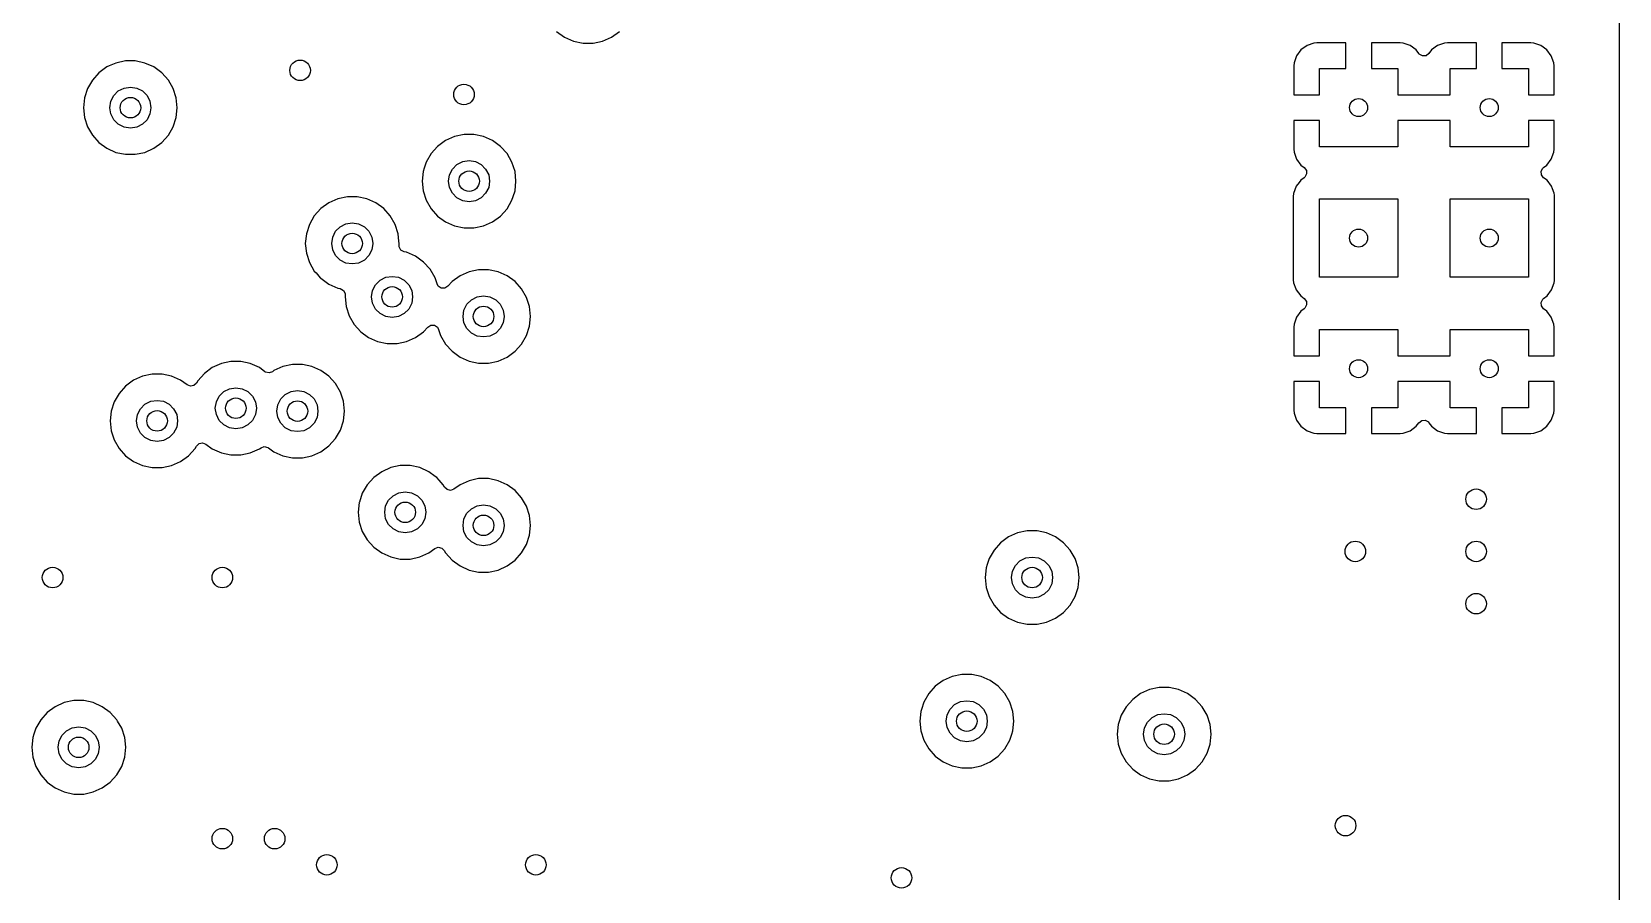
# Model space of a CAD drawing. Extents: x -2.18 to 1.8, y 0.44 to 2.81.
# Drawn here: x 0.584 to 1.8, y 1.125 to 1.783 of the extents above; entities that cross this region are included whole.
import ezdxf

# ---------------------------------------------------------------- set-up
doc = ezdxf.new("R2010")
doc.units = 0
doc.header["$MEASUREMENT"] = 0
doc.layers.add('BLACK', color=7, linetype='CONTINUOUS')

msp = doc.modelspace()

# ---------------------------------------------------------------- linework, layer by layer
at = {"layer": 'BLACK', "linetype": 'CONTINUOUS'}
for p, q in [((1.7996, 2.8097), (1.7996, 0.4403)), ((0.9859, 1.7833), (0.992, 1.7789)), ((0.992, 1.7789), (0.9989, 1.7758)), ((0.9989, 1.7758), (1.0062, 1.7742)), ((1.0138, 1.7742), (1.0211, 1.7758)), ((1.0211, 1.7758), (1.028, 1.7789)), ((1.028, 1.7789), (1.0341, 1.7833)), ((1.0062, 1.7742), (1.0138, 1.7742)), ((1.5525, 1.7645), (1.5506, 1.7592)), ((1.5559, 1.7691), (1.5525, 1.7645)), ((1.5525, 1.7645), (1.5525, 1.7645)), ((1.5605, 1.7725), (1.5559, 1.7691)), ((1.5559, 1.7691), (1.5559, 1.7691)), ((1.5658, 1.7744), (1.5605, 1.7725)), ((1.5605, 1.7725), (1.5605, 1.7725)), ((1.5681, 1.7747), (1.5658, 1.7744)), ((1.5658, 1.7744), (1.5658, 1.7744)), ((1.5902, 1.7747), (1.5681, 1.7747)), ((1.5902, 1.755), (1.5902, 1.7747)), ((1.6319, 1.7747), (1.6098, 1.7747)), ((1.6098, 1.7747), (1.6098, 1.755)), ((1.6342, 1.7744), (1.6319, 1.7747)), ((1.6395, 1.7725), (1.6342, 1.7744)), ((1.6342, 1.7744), (1.6342, 1.7744)), ((1.6441, 1.7691), (1.6395, 1.7725)), ((1.6395, 1.7725), (1.6395, 1.7725)), ((1.6461, 1.7664), (1.6441, 1.7691)), ((1.6465, 1.7658), (1.6461, 1.7664)), ((1.649, 1.7645), (1.6465, 1.7658)), ((1.6517, 1.7647), (1.649, 1.7645)), ((1.6539, 1.7664), (1.6517, 1.7647)), ((1.6559, 1.7691), (1.6539, 1.7664)), ((1.6605, 1.7725), (1.6559, 1.7691)), ((1.6658, 1.7744), (1.6605, 1.7725)), ((1.6605, 1.7725), (1.6605, 1.7725)), ((1.6681, 1.7747), (1.6658, 1.7744)), ((1.6658, 1.7744), (1.6658, 1.7744)), ((1.6902, 1.7747), (1.6681, 1.7747)), ((1.6902, 1.755), (1.6902, 1.7747)), ((1.7319, 1.7747), (1.7098, 1.7747)), ((1.7098, 1.7747), (1.7098, 1.755)), ((1.7342, 1.7744), (1.7319, 1.7747)), ((1.7395, 1.7725), (1.7342, 1.7744)), ((1.7342, 1.7744), (1.7342, 1.7744)), ((1.7441, 1.7691), (1.7395, 1.7725)), ((1.7395, 1.7725), (1.7395, 1.7725)), ((1.7475, 1.7645), (1.7441, 1.7691)), ((1.7441, 1.7691), (1.7441, 1.7691)), ((1.7494, 1.7592), (1.7475, 1.7645)), ((1.7475, 1.7645), (1.7475, 1.7645)), ((0.6355, 1.7516), (0.6305, 1.7461)), ((0.6416, 1.7561), (0.6355, 1.7516)), ((0.6434, 1.7569), (0.6416, 1.7561)), ((0.6484, 1.7591), (0.6434, 1.7569)), ((0.6558, 1.7607), (0.6484, 1.7591)), ((0.6484, 1.7591), (0.6484, 1.7591)), ((0.6633, 1.7607), (0.6558, 1.7607)), ((0.6707, 1.7591), (0.6633, 1.7607)), ((0.6775, 1.7561), (0.6707, 1.7591)), ((0.6707, 1.7591), (0.6707, 1.7591)), ((0.6836, 1.7516), (0.6775, 1.7561)), ((0.6887, 1.7461), (0.6836, 1.7516)), ((1.5506, 1.7592), (1.5503, 1.7569)), ((1.5503, 1.7569), (1.5503, 1.7348)), ((1.5506, 1.7592), (1.5506, 1.7592)), ((1.57, 1.7348), (1.57, 1.755)), ((1.57, 1.755), (1.5902, 1.755)), ((1.6098, 1.755), (1.63, 1.755)), ((1.63, 1.755), (1.63, 1.7348)), ((1.67, 1.7348), (1.67, 1.755)), ((1.67, 1.755), (1.6902, 1.755)), ((1.7098, 1.755), (1.73, 1.755)), ((1.73, 1.755), (1.73, 1.7348)), ((1.7497, 1.7569), (1.7494, 1.7592)), ((1.7494, 1.7592), (1.7494, 1.7592)), ((1.7497, 1.7348), (1.7497, 1.7569)), ((1.7497, 1.7569), (1.7497, 1.7569)), ((0.6267, 1.7395), (0.6244, 1.7324)), ((0.6305, 1.7461), (0.6267, 1.7395)), ((0.6267, 1.7395), (0.6267, 1.7395)), ((0.6503, 1.7377), (0.6547, 1.7399)), ((0.6547, 1.7399), (0.6596, 1.7407)), ((0.6596, 1.7407), (0.6644, 1.7399)), ((0.6644, 1.7399), (0.6688, 1.7377)), ((0.6924, 1.7395), (0.6887, 1.7461)), ((0.6947, 1.7324), (0.6924, 1.7395)), ((0.6244, 1.7324), (0.6236, 1.7249)), ((0.6244, 1.7324), (0.6244, 1.7324)), ((0.6438, 1.7249), (0.6446, 1.7298)), ((0.6446, 1.7298), (0.6468, 1.7342)), ((0.6468, 1.7342), (0.6503, 1.7377)), ((0.6688, 1.7377), (0.6723, 1.7342)), ((0.6723, 1.7342), (0.6745, 1.7298)), ((0.6745, 1.7298), (0.6753, 1.7249)), ((0.6955, 1.7249), (0.6947, 1.7324)), ((1.5503, 1.7348), (1.57, 1.7348)), ((1.63, 1.7348), (1.67, 1.7348)), ((1.73, 1.7348), (1.7497, 1.7348)), ((0.6236, 1.7249), (0.6244, 1.7174)), ((0.6244, 1.7174), (0.6244, 1.7174)), ((0.6244, 1.7174), (0.6267, 1.7103)), ((0.6446, 1.7201), (0.6438, 1.7249)), ((0.6468, 1.7157), (0.6446, 1.7201)), ((0.6503, 1.7122), (0.6468, 1.7157)), ((0.6723, 1.7157), (0.6688, 1.7122)), ((0.6745, 1.7201), (0.6723, 1.7157)), ((0.6753, 1.7249), (0.6745, 1.7201)), ((0.6924, 1.7103), (0.6947, 1.7174)), ((0.6947, 1.7174), (0.6955, 1.7249)), ((1.57, 1.7152), (1.5503, 1.7152)), ((1.5503, 1.7152), (1.5503, 1.6931)), ((1.57, 1.695), (1.57, 1.7152)), ((1.67, 1.7152), (1.63, 1.7152)), ((1.63, 1.7152), (1.63, 1.695)), ((1.67, 1.695), (1.67, 1.7152)), ((1.7497, 1.7152), (1.73, 1.7152)), ((1.73, 1.7152), (1.73, 1.695)), ((1.7497, 1.6931), (1.7497, 1.7152)), ((0.6267, 1.7103), (0.6267, 1.7103)), ((0.6267, 1.7103), (0.6305, 1.7038)), ((0.6305, 1.7038), (0.6355, 1.6982)), ((0.6547, 1.7099), (0.6503, 1.7122)), ((0.6596, 1.7092), (0.6547, 1.7099)), ((0.6644, 1.7099), (0.6596, 1.7092)), ((0.6688, 1.7122), (0.6644, 1.7099)), ((0.6836, 1.6982), (0.6887, 1.7038)), ((0.6887, 1.7038), (0.6924, 1.7103)), ((0.9078, 1.7028), (0.9009, 1.6998)), ((0.9151, 1.7044), (0.9078, 1.7028)), ((0.9226, 1.7044), (0.9151, 1.7044)), ((0.93, 1.7028), (0.9226, 1.7044)), ((0.9369, 1.6998), (0.93, 1.7028)), ((0.93, 1.7028), (0.93, 1.7028)), ((0.6355, 1.6982), (0.6416, 1.6938)), ((0.6416, 1.6938), (0.6484, 1.6907)), ((0.6484, 1.6907), (0.6558, 1.6892)), ((0.6633, 1.6892), (0.6707, 1.6907)), ((0.6707, 1.6907), (0.6775, 1.6938)), ((0.6775, 1.6938), (0.6836, 1.6982)), ((0.8898, 1.6898), (0.886, 1.6832)), ((0.8948, 1.6953), (0.8898, 1.6898)), ((0.9009, 1.6998), (0.8948, 1.6953)), ((0.9429, 1.6953), (0.9369, 1.6998)), ((0.948, 1.6898), (0.9429, 1.6953)), ((0.9517, 1.6832), (0.948, 1.6898)), ((1.5503, 1.6931), (1.5506, 1.6908)), ((1.5506, 1.6908), (1.5506, 1.6908)), ((1.5506, 1.6908), (1.5525, 1.6855)), ((1.63, 1.695), (1.57, 1.695)), ((1.73, 1.695), (1.67, 1.695)), ((1.7475, 1.6855), (1.7494, 1.6908)), ((1.7494, 1.6908), (1.7497, 1.6931)), ((1.7494, 1.6908), (1.7494, 1.6908)), ((1.7497, 1.6931), (1.7497, 1.6931)), ((0.6558, 1.6892), (0.6633, 1.6892)), ((0.8845, 1.6787), (0.8837, 1.6761)), ((0.886, 1.6832), (0.8845, 1.6787)), ((0.886, 1.6832), (0.886, 1.6832)), ((0.9039, 1.6735), (0.9061, 1.6779)), ((0.9061, 1.6779), (0.9096, 1.6814)), ((0.9096, 1.6814), (0.914, 1.6836)), ((0.914, 1.6836), (0.9189, 1.6844)), ((0.9189, 1.6844), (0.9237, 1.6836)), ((0.9237, 1.6836), (0.9281, 1.6814)), ((0.9281, 1.6814), (0.9316, 1.6779)), ((0.9316, 1.6779), (0.9339, 1.6735)), ((0.9541, 1.6761), (0.9517, 1.6832)), ((1.5525, 1.6855), (1.5525, 1.6855)), ((1.5525, 1.6855), (1.5559, 1.6809)), ((1.5559, 1.6809), (1.5584, 1.6791)), ((1.5584, 1.6791), (1.56, 1.6769)), ((1.7398, 1.6762), (1.7411, 1.6787)), ((1.7411, 1.6787), (1.7416, 1.6791)), ((1.7416, 1.6791), (1.7441, 1.6809)), ((1.7441, 1.6809), (1.7475, 1.6855)), ((1.7441, 1.6809), (1.7441, 1.6809)), ((1.7475, 1.6855), (1.7475, 1.6855)), ((0.8837, 1.6761), (0.8829, 1.6686)), ((0.8829, 1.6686), (0.8837, 1.6611)), ((0.9031, 1.6686), (0.9039, 1.6735)), ((0.9039, 1.6638), (0.9031, 1.6686)), ((0.9339, 1.6735), (0.9346, 1.6686)), ((0.9346, 1.6686), (0.9339, 1.6638)), ((0.9548, 1.6686), (0.9541, 1.6761)), ((0.9541, 1.6611), (0.9548, 1.6686)), ((1.5544, 1.6675), (1.5522, 1.6647)), ((1.5557, 1.6693), (1.5544, 1.6675)), ((1.5584, 1.6713), (1.5557, 1.6693)), ((1.5557, 1.6693), (1.5557, 1.6693)), ((1.5557, 1.6693), (1.5557, 1.6693)), ((1.5589, 1.6718), (1.5584, 1.6713)), ((1.5602, 1.6742), (1.5589, 1.6718)), ((1.56, 1.6769), (1.5602, 1.6742)), ((1.74, 1.6735), (1.7398, 1.6762)), ((1.7416, 1.6713), (1.74, 1.6735)), ((1.7443, 1.6693), (1.7416, 1.6713)), ((1.7478, 1.6647), (1.7443, 1.6693)), ((0.8183, 1.6551), (0.8114, 1.6521)), ((0.8257, 1.6567), (0.8183, 1.6551)), ((0.8332, 1.6567), (0.8257, 1.6567)), ((0.8405, 1.6551), (0.8332, 1.6567)), ((0.8474, 1.6521), (0.8405, 1.6551)), ((0.8405, 1.6551), (0.8405, 1.6551)), ((0.8837, 1.6611), (0.8837, 1.6611)), ((0.8837, 1.6611), (0.886, 1.654)), ((0.886, 1.654), (0.886, 1.654)), ((0.886, 1.654), (0.8898, 1.6475)), ((0.9061, 1.6594), (0.9039, 1.6638)), ((0.9096, 1.6559), (0.9061, 1.6594)), ((0.914, 1.6536), (0.9096, 1.6559)), ((0.9189, 1.6529), (0.914, 1.6536)), ((0.9237, 1.6536), (0.9189, 1.6529)), ((0.9281, 1.6559), (0.9237, 1.6536)), ((0.9316, 1.6594), (0.9281, 1.6559)), ((0.9339, 1.6638), (0.9316, 1.6594)), ((0.948, 1.6475), (0.9517, 1.654)), ((0.9517, 1.654), (0.9527, 1.6569)), ((0.9527, 1.6569), (0.9541, 1.6611)), ((1.5502, 1.6593), (1.55, 1.6569)), ((1.55, 1.6569), (1.55, 1.5931)), ((1.5522, 1.6647), (1.5502, 1.6593)), ((1.5502, 1.6593), (1.5502, 1.6593)), ((1.57, 1.595), (1.57, 1.655)), ((1.57, 1.655), (1.63, 1.655)), ((1.63, 1.655), (1.63, 1.595)), ((1.67, 1.595), (1.67, 1.655)), ((1.67, 1.655), (1.73, 1.655)), ((1.73, 1.655), (1.73, 1.595)), ((1.7485, 1.6628), (1.7478, 1.6647)), ((1.7497, 1.6595), (1.7485, 1.6628)), ((1.7498, 1.6593), (1.7497, 1.6595)), ((1.7499, 1.6581), (1.7498, 1.6593)), ((1.75, 1.6569), (1.7499, 1.6581)), ((1.75, 1.5931), (1.75, 1.6569)), ((1.75, 1.6569), (1.75, 1.6569)), ((0.8003, 1.6421), (0.7966, 1.6355)), ((0.8054, 1.6476), (0.8003, 1.6421)), ((0.8114, 1.6521), (0.8054, 1.6476)), ((0.8535, 1.6476), (0.8474, 1.6521)), ((0.8585, 1.6421), (0.8535, 1.6476)), ((0.8623, 1.6355), (0.8585, 1.6421)), ((0.8898, 1.6475), (0.8948, 1.6419)), ((0.8948, 1.6419), (0.9009, 1.6375)), ((0.9369, 1.6375), (0.9429, 1.6419)), ((0.9429, 1.6419), (0.948, 1.6475)), ((0.7966, 1.6355), (0.7943, 1.6284)), ((0.7966, 1.6355), (0.7966, 1.6355)), ((0.8145, 1.6258), (0.8167, 1.6302)), ((0.8167, 1.6302), (0.8202, 1.6337)), ((0.8202, 1.6337), (0.8246, 1.6359)), ((0.8246, 1.6359), (0.8294, 1.6367)), ((0.8294, 1.6367), (0.8343, 1.6359)), ((0.8343, 1.6359), (0.8387, 1.6337)), ((0.8387, 1.6337), (0.8422, 1.6302)), ((0.8422, 1.6302), (0.8444, 1.6258)), ((0.8646, 1.6284), (0.8623, 1.6355)), ((0.9009, 1.6375), (0.9078, 1.6344)), ((0.9078, 1.6344), (0.9151, 1.6329)), ((0.9151, 1.6329), (0.9226, 1.6329)), ((0.9226, 1.6329), (0.93, 1.6344)), ((0.93, 1.6344), (0.9369, 1.6375)), ((0.7943, 1.6284), (0.7935, 1.6209)), ((0.7935, 1.6209), (0.7943, 1.6134)), ((0.7943, 1.6284), (0.7943, 1.6284)), ((0.8137, 1.6209), (0.8145, 1.6258)), ((0.8145, 1.6161), (0.8137, 1.6209)), ((0.8444, 1.6258), (0.8452, 1.6209)), ((0.8452, 1.6209), (0.8444, 1.6161)), ((0.8652, 1.6226), (0.8646, 1.6284)), ((0.8654, 1.6209), (0.8652, 1.6226)), ((0.8653, 1.6199), (0.8654, 1.6209)), ((0.8654, 1.6183), (0.8653, 1.6199)), ((0.8667, 1.6159), (0.8654, 1.6183)), ((0.7943, 1.6134), (0.7943, 1.6134)), ((0.7943, 1.6134), (0.7966, 1.6063)), ((0.7966, 1.6063), (0.7966, 1.6063)), ((0.7966, 1.6063), (0.8003, 1.5998)), ((0.8167, 1.6117), (0.8145, 1.6161)), ((0.8202, 1.6082), (0.8167, 1.6117)), ((0.8246, 1.6059), (0.8202, 1.6082)), ((0.8294, 1.6052), (0.8246, 1.6059)), ((0.8343, 1.6059), (0.8294, 1.6052)), ((0.8387, 1.6082), (0.8343, 1.6059)), ((0.8422, 1.6117), (0.8387, 1.6082)), ((0.8444, 1.6161), (0.8422, 1.6117)), ((0.8691, 1.6146), (0.8667, 1.6159)), ((0.8711, 1.6142), (0.8691, 1.6146)), ((0.878, 1.6111), (0.8711, 1.6142)), ((0.8711, 1.6142), (0.8711, 1.6142)), ((0.8841, 1.6067), (0.878, 1.6111)), ((0.8891, 1.6011), (0.8841, 1.6067)), ((0.8003, 1.5998), (0.8017, 1.5983)), ((0.8017, 1.5983), (0.805, 1.5946)), ((0.805, 1.5946), (0.8054, 1.5942)), ((0.8054, 1.5942), (0.8114, 1.5898)), ((0.8473, 1.5893), (0.8507, 1.5927)), ((0.8507, 1.5927), (0.8551, 1.595)), ((0.8551, 1.595), (0.86, 1.5957)), ((0.86, 1.5957), (0.8649, 1.595)), ((0.8649, 1.595), (0.8693, 1.5927)), ((0.8693, 1.5927), (0.8727, 1.5893)), ((0.8929, 1.5946), (0.8891, 1.6011)), ((0.8941, 1.5907), (0.8929, 1.5946)), ((0.912, 1.5961), (0.9059, 1.5917)), ((0.9189, 1.5992), (0.912, 1.5961)), ((0.9262, 1.6008), (0.9189, 1.5992)), ((0.9338, 1.6008), (0.9262, 1.6008)), ((0.9411, 1.5992), (0.9338, 1.6008)), ((0.948, 1.5961), (0.9411, 1.5992)), ((0.9411, 1.5992), (0.9411, 1.5992)), ((0.9541, 1.5917), (0.948, 1.5961)), ((1.55, 1.5931), (1.5502, 1.5907)), ((1.63, 1.595), (1.57, 1.595)), ((1.73, 1.595), (1.67, 1.595)), ((1.7498, 1.5907), (1.75, 1.5925)), ((1.75, 1.5925), (1.75, 1.5931)), ((1.75, 1.5931), (1.75, 1.5931)), ((0.8114, 1.5898), (0.8183, 1.5867)), ((0.8183, 1.5867), (0.8203, 1.5863)), ((0.8203, 1.5863), (0.8227, 1.585)), ((0.8227, 1.585), (0.8241, 1.5826)), ((0.8241, 1.5807), (0.824, 1.58)), ((0.8241, 1.5826), (0.8241, 1.581)), ((0.8241, 1.581), (0.8241, 1.5807)), ((0.8443, 1.58), (0.845, 1.5849)), ((0.845, 1.5849), (0.8473, 1.5893)), ((0.8727, 1.5893), (0.875, 1.5849)), ((0.875, 1.5849), (0.8757, 1.58)), ((0.8944, 1.5899), (0.8941, 1.5907)), ((0.8953, 1.5882), (0.8944, 1.5899)), ((0.8976, 1.5867), (0.8953, 1.5882)), ((0.9003, 1.5867), (0.8976, 1.5867)), ((0.9027, 1.5881), (0.9003, 1.5867)), ((0.9059, 1.5917), (0.9027, 1.5881)), ((0.9251, 1.58), (0.93, 1.5807)), ((0.93, 1.5807), (0.9349, 1.58)), ((0.9591, 1.5861), (0.9541, 1.5917)), ((0.9629, 1.5796), (0.9591, 1.5861)), ((1.5502, 1.5907), (1.5502, 1.5907)), ((1.5502, 1.5907), (1.5519, 1.5861)), ((1.5519, 1.5861), (1.5522, 1.5853)), ((1.5522, 1.5853), (1.5557, 1.5807)), ((1.5557, 1.5807), (1.5584, 1.5787)), ((1.7416, 1.5787), (1.7443, 1.5807)), ((1.7443, 1.5807), (1.7478, 1.5853)), ((1.7478, 1.5853), (1.7498, 1.5907)), ((0.824, 1.58), (0.8248, 1.5725)), ((0.8248, 1.5725), (0.8248, 1.5725)), ((0.8248, 1.5725), (0.8271, 1.5654)), ((0.845, 1.5751), (0.8443, 1.58)), ((0.8473, 1.5707), (0.845, 1.5751)), ((0.8507, 1.5673), (0.8473, 1.5707)), ((0.8727, 1.5707), (0.8693, 1.5673)), ((0.875, 1.5751), (0.8727, 1.5707)), ((0.8757, 1.58), (0.875, 1.5751)), ((0.9143, 1.565), (0.915, 1.5699)), ((0.915, 1.5699), (0.9173, 1.5743)), ((0.9173, 1.5743), (0.9207, 1.5777)), ((0.9207, 1.5777), (0.9251, 1.58)), ((0.9349, 1.58), (0.9393, 1.5777)), ((0.9393, 1.5777), (0.9427, 1.5743)), ((0.9427, 1.5743), (0.945, 1.5699)), ((0.945, 1.5699), (0.9457, 1.565)), ((0.9652, 1.5725), (0.9629, 1.5796)), ((0.966, 1.565), (0.9652, 1.5725)), ((1.5559, 1.5691), (1.5525, 1.5645)), ((1.5584, 1.5709), (1.5559, 1.5691)), ((1.5584, 1.5787), (1.56, 1.5765)), ((1.5589, 1.5713), (1.5584, 1.5709)), ((1.5602, 1.5738), (1.5589, 1.5713)), ((1.56, 1.5765), (1.5602, 1.5738)), ((1.7398, 1.5758), (1.7411, 1.5782)), ((1.74, 1.5731), (1.7398, 1.5758)), ((1.7416, 1.5709), (1.74, 1.5731)), ((1.7411, 1.5782), (1.7416, 1.5787)), ((1.7441, 1.5691), (1.7416, 1.5709)), ((1.7475, 1.5645), (1.7441, 1.5691)), ((0.8271, 1.5654), (0.8271, 1.5654)), ((0.8271, 1.5654), (0.8309, 1.5589)), ((0.8309, 1.5589), (0.8359, 1.5533)), ((0.8551, 1.565), (0.8507, 1.5673)), ((0.86, 1.5643), (0.8551, 1.565)), ((0.8649, 1.565), (0.86, 1.5643)), ((0.8693, 1.5673), (0.8649, 1.565)), ((0.8841, 1.5533), (0.8873, 1.5569)), ((0.8873, 1.5569), (0.8897, 1.5583)), ((0.8897, 1.5583), (0.8924, 1.5583)), ((0.8924, 1.5583), (0.8947, 1.5568)), ((0.8947, 1.5568), (0.8956, 1.5551)), ((0.915, 1.5601), (0.9143, 1.565)), ((0.9173, 1.5557), (0.915, 1.5601)), ((0.945, 1.5601), (0.9427, 1.5557)), ((0.9457, 1.565), (0.945, 1.5601)), ((0.9629, 1.5504), (0.9652, 1.5575)), ((0.9652, 1.5575), (0.966, 1.565)), ((1.5506, 1.5592), (1.5503, 1.5569)), ((1.5503, 1.5569), (1.5503, 1.5348)), ((1.5525, 1.5645), (1.5506, 1.5592)), ((1.5506, 1.5592), (1.5506, 1.5592)), ((1.5525, 1.5645), (1.5525, 1.5645)), ((1.7494, 1.5592), (1.7475, 1.5645)), ((1.7475, 1.5645), (1.7475, 1.5645)), ((1.7497, 1.5569), (1.7494, 1.5592)), ((1.7494, 1.5592), (1.7494, 1.5592)), ((1.7497, 1.5348), (1.7497, 1.5569)), ((1.7497, 1.5569), (1.7497, 1.5569)), ((0.8359, 1.5533), (0.842, 1.5489)), ((0.842, 1.5489), (0.8489, 1.5458)), ((0.8489, 1.5458), (0.8562, 1.5442)), ((0.8562, 1.5442), (0.8638, 1.5442)), ((0.8638, 1.5442), (0.8711, 1.5458)), ((0.8711, 1.5458), (0.878, 1.5489)), ((0.878, 1.5489), (0.8841, 1.5533)), ((0.8956, 1.5551), (0.8971, 1.5504)), ((0.8971, 1.5504), (0.8971, 1.5504)), ((0.8971, 1.5504), (0.9009, 1.5439)), ((0.9009, 1.5439), (0.9059, 1.5383)), ((0.9207, 1.5523), (0.9173, 1.5557)), ((0.9251, 1.55), (0.9207, 1.5523)), ((0.93, 1.5493), (0.9251, 1.55)), ((0.9349, 1.55), (0.93, 1.5493)), ((0.9393, 1.5523), (0.9349, 1.55)), ((0.9427, 1.5557), (0.9393, 1.5523)), ((0.9541, 1.5383), (0.9591, 1.5439)), ((0.9591, 1.5439), (0.9629, 1.5504)), ((1.57, 1.5348), (1.57, 1.555)), ((1.57, 1.555), (1.63, 1.555)), ((1.63, 1.555), (1.63, 1.5348)), ((1.67, 1.5348), (1.67, 1.555)), ((1.67, 1.555), (1.73, 1.555)), ((1.73, 1.555), (1.73, 1.5348)), ((0.9059, 1.5383), (0.912, 1.5339)), ((0.912, 1.5339), (0.9189, 1.5308)), ((0.9411, 1.5308), (0.948, 1.5339)), ((0.948, 1.5339), (0.9541, 1.5383)), ((1.5503, 1.5348), (1.57, 1.5348)), ((1.63, 1.5348), (1.67, 1.5348)), ((1.73, 1.5348), (1.7497, 1.5348)), ((0.6762, 1.5208), (0.6689, 1.5192)), ((0.6838, 1.5208), (0.6762, 1.5208)), ((0.6911, 1.5192), (0.6838, 1.5208)), ((0.7163, 1.5214), (0.7112, 1.5158)), ((0.7223, 1.5258), (0.7163, 1.5214)), ((0.7292, 1.5289), (0.7223, 1.5258)), ((0.7366, 1.5304), (0.7292, 1.5289)), ((0.7441, 1.5304), (0.7366, 1.5304)), ((0.7514, 1.5289), (0.7441, 1.5304)), ((0.7583, 1.5258), (0.7514, 1.5289)), ((0.7514, 1.5289), (0.7514, 1.5289)), ((0.7625, 1.5227), (0.7583, 1.5258)), ((0.7583, 1.5258), (0.7583, 1.5258)), ((0.763, 1.5224), (0.7625, 1.5227)), ((0.7657, 1.5218), (0.763, 1.5224)), ((0.7683, 1.5227), (0.7657, 1.5218)), ((0.7695, 1.5236), (0.7683, 1.5227)), ((0.7764, 1.5267), (0.7695, 1.5236)), ((0.7837, 1.5283), (0.7764, 1.5267)), ((0.7913, 1.5283), (0.7837, 1.5283)), ((0.7986, 1.5267), (0.7913, 1.5283)), ((0.8055, 1.5236), (0.7986, 1.5267)), ((0.7986, 1.5267), (0.7986, 1.5267)), ((0.8116, 1.5192), (0.8055, 1.5236)), ((0.9189, 1.5308), (0.9262, 1.5292)), ((0.9262, 1.5292), (0.9338, 1.5292)), ((0.9338, 1.5292), (0.9411, 1.5308)), ((0.6559, 1.5117), (0.6509, 1.5061)), ((0.662, 1.5161), (0.6559, 1.5117)), ((0.6689, 1.5192), (0.662, 1.5161)), ((0.698, 1.5161), (0.6911, 1.5192)), ((0.6911, 1.5192), (0.6911, 1.5192)), ((0.703, 1.5125), (0.698, 1.5161)), ((0.7031, 1.5125), (0.703, 1.5125)), ((0.7055, 1.5115), (0.7031, 1.5125)), ((0.7082, 1.5121), (0.7055, 1.5115)), ((0.7102, 1.514), (0.7082, 1.5121)), ((0.7112, 1.5158), (0.7102, 1.514)), ((0.7276, 1.5039), (0.7311, 1.5074)), ((0.7311, 1.5074), (0.7355, 1.5096)), ((0.7355, 1.5096), (0.7403, 1.5104)), ((0.7403, 1.5104), (0.7452, 1.5096)), ((0.7452, 1.5096), (0.7496, 1.5074)), ((0.7496, 1.5074), (0.7531, 1.5039)), ((0.7782, 1.5052), (0.7826, 1.5075)), ((0.7826, 1.5075), (0.7875, 1.5082)), ((0.7875, 1.5082), (0.7924, 1.5075)), ((0.7924, 1.5075), (0.7968, 1.5052)), ((0.8166, 1.5136), (0.8116, 1.5192)), ((0.8204, 1.5071), (0.8166, 1.5136)), ((1.5503, 1.5152), (1.5503, 1.4931)), ((1.57, 1.5152), (1.5503, 1.5152)), ((1.57, 1.495), (1.57, 1.5152)), ((1.63, 1.5152), (1.63, 1.495)), ((1.67, 1.5152), (1.63, 1.5152)), ((1.67, 1.495), (1.67, 1.5152)), ((1.7497, 1.5152), (1.73, 1.5152)), ((1.73, 1.5152), (1.73, 1.495)), ((1.7497, 1.4931), (1.7497, 1.5152)), ((0.6471, 1.4996), (0.6448, 1.4925)), ((0.6509, 1.5061), (0.6471, 1.4996)), ((0.6471, 1.4996), (0.6471, 1.4996)), ((0.6673, 1.4943), (0.6707, 1.4977)), ((0.6707, 1.4977), (0.6751, 1.5)), ((0.6751, 1.5), (0.68, 1.5007)), ((0.68, 1.5007), (0.6849, 1.5)), ((0.6849, 1.5), (0.6893, 1.4977)), ((0.6893, 1.4977), (0.6927, 1.4943)), ((0.7246, 1.4947), (0.7254, 1.4995)), ((0.7254, 1.4995), (0.7276, 1.5039)), ((0.7531, 1.5039), (0.7553, 1.4995)), ((0.7553, 1.4995), (0.7561, 1.4947)), ((0.7718, 1.4925), (0.7725, 1.4974)), ((0.7725, 1.4974), (0.7748, 1.5018)), ((0.7748, 1.5018), (0.7782, 1.5052)), ((0.7968, 1.5052), (0.8002, 1.5018)), ((0.8002, 1.5018), (0.8025, 1.4974)), ((0.8025, 1.4974), (0.8032, 1.4925)), ((0.8227, 1.5), (0.8204, 1.5071)), ((0.8235, 1.4925), (0.8227, 1.5)), ((0.6448, 1.4925), (0.644, 1.485)), ((0.644, 1.485), (0.6448, 1.4775)), ((0.6448, 1.4925), (0.6448, 1.4925)), ((0.6643, 1.485), (0.665, 1.4899)), ((0.665, 1.4801), (0.6643, 1.485)), ((0.665, 1.4899), (0.6673, 1.4943)), ((0.6927, 1.4943), (0.695, 1.4899)), ((0.695, 1.4899), (0.6957, 1.485)), ((0.6957, 1.485), (0.695, 1.4801)), ((0.7254, 1.4898), (0.7246, 1.4947)), ((0.7276, 1.4854), (0.7254, 1.4898)), ((0.7311, 1.4819), (0.7276, 1.4854)), ((0.7531, 1.4854), (0.7496, 1.4819)), ((0.7553, 1.4898), (0.7531, 1.4854)), ((0.7561, 1.4947), (0.7553, 1.4898)), ((0.7725, 1.4876), (0.7718, 1.4925)), ((0.7748, 1.4832), (0.7725, 1.4876)), ((0.7782, 1.4798), (0.7748, 1.4832)), ((0.8002, 1.4832), (0.7968, 1.4798)), ((0.8025, 1.4876), (0.8002, 1.4832)), ((0.8032, 1.4925), (0.8025, 1.4876)), ((0.8204, 1.4779), (0.8227, 1.485)), ((0.8227, 1.485), (0.8235, 1.4925)), ((1.5503, 1.4931), (1.5506, 1.4908)), ((1.5506, 1.4908), (1.5506, 1.4908)), ((1.5506, 1.4908), (1.5525, 1.4855)), ((1.5525, 1.4855), (1.5525, 1.4855)), ((1.5525, 1.4855), (1.5559, 1.4809)), ((1.5902, 1.495), (1.57, 1.495)), ((1.5902, 1.4753), (1.5902, 1.495)), ((1.63, 1.495), (1.6098, 1.495)), ((1.6098, 1.495), (1.6098, 1.4753)), ((1.6441, 1.4809), (1.6461, 1.4836)), ((1.6461, 1.4836), (1.6483, 1.4853)), ((1.6483, 1.4853), (1.651, 1.4855)), ((1.651, 1.4855), (1.6535, 1.4842)), ((1.6535, 1.4842), (1.6539, 1.4836)), ((1.6539, 1.4836), (1.6559, 1.4809)), ((1.6902, 1.495), (1.67, 1.495)), ((1.6902, 1.4753), (1.6902, 1.495)), ((1.73, 1.495), (1.7098, 1.495)), ((1.7098, 1.495), (1.7098, 1.4753)), ((1.7441, 1.4809), (1.7475, 1.4855)), ((1.7475, 1.4855), (1.7494, 1.4908)), ((1.7475, 1.4855), (1.7475, 1.4855)), ((1.7494, 1.4908), (1.7497, 1.4931)), ((1.7494, 1.4908), (1.7494, 1.4908)), ((1.7497, 1.4931), (1.7497, 1.4931)), ((0.6448, 1.4775), (0.6448, 1.4775)), ((0.6448, 1.4775), (0.6471, 1.4704)), ((0.6673, 1.4757), (0.665, 1.4801)), ((0.6707, 1.4723), (0.6673, 1.4757)), ((0.6751, 1.47), (0.6707, 1.4723)), ((0.6893, 1.4723), (0.6849, 1.47)), ((0.6927, 1.4757), (0.6893, 1.4723)), ((0.695, 1.4801), (0.6927, 1.4757)), ((0.7355, 1.4797), (0.7311, 1.4819)), ((0.7403, 1.4789), (0.7355, 1.4797)), ((0.7452, 1.4797), (0.7403, 1.4789)), ((0.7496, 1.4819), (0.7452, 1.4797)), ((0.7826, 1.4775), (0.7782, 1.4798)), ((0.7875, 1.4768), (0.7826, 1.4775)), ((0.7924, 1.4775), (0.7875, 1.4768)), ((0.7968, 1.4798), (0.7924, 1.4775)), ((0.8116, 1.4658), (0.8166, 1.4714)), ((0.8166, 1.4714), (0.8204, 1.4779)), ((1.5559, 1.4809), (1.5559, 1.4809)), ((1.5559, 1.4809), (1.5605, 1.4775)), ((1.5605, 1.4775), (1.5605, 1.4775)), ((1.5605, 1.4775), (1.5658, 1.4756)), ((1.5658, 1.4756), (1.5658, 1.4756)), ((1.5658, 1.4756), (1.5681, 1.4753)), ((1.5681, 1.4753), (1.5681, 1.4753)), ((1.5681, 1.4753), (1.5902, 1.4753)), ((1.6098, 1.4753), (1.6319, 1.4753)), ((1.6319, 1.4753), (1.6342, 1.4756)), ((1.6319, 1.4753), (1.6319, 1.4753)), ((1.6342, 1.4756), (1.6395, 1.4775)), ((1.6342, 1.4756), (1.6342, 1.4756)), ((1.6395, 1.4775), (1.6441, 1.4809)), ((1.6395, 1.4775), (1.6395, 1.4775)), ((1.6559, 1.4809), (1.6605, 1.4775)), ((1.6605, 1.4775), (1.6605, 1.4775)), ((1.6605, 1.4775), (1.6658, 1.4756)), ((1.6658, 1.4756), (1.6658, 1.4756)), ((1.6658, 1.4756), (1.6681, 1.4753)), ((1.6681, 1.4753), (1.6681, 1.4753)), ((1.6681, 1.4753), (1.6902, 1.4753)), ((1.7098, 1.4753), (1.7319, 1.4753)), ((1.7319, 1.4753), (1.7342, 1.4756)), ((1.7319, 1.4753), (1.7319, 1.4753)), ((1.7342, 1.4756), (1.7395, 1.4775)), ((1.7342, 1.4756), (1.7342, 1.4756)), ((1.7395, 1.4775), (1.7441, 1.4809)), ((1.7395, 1.4775), (1.7395, 1.4775)), ((1.7441, 1.4809), (1.7441, 1.4809)), ((0.6471, 1.4704), (0.6471, 1.4704)), ((0.6471, 1.4704), (0.6509, 1.4639)), ((0.6509, 1.4639), (0.6559, 1.4583)), ((0.68, 1.4693), (0.6751, 1.47)), ((0.6849, 1.47), (0.68, 1.4693)), ((0.7041, 1.4583), (0.7091, 1.4639)), ((0.7091, 1.4639), (0.7102, 1.4657)), ((0.7102, 1.4657), (0.7122, 1.4676)), ((0.7122, 1.4676), (0.7149, 1.4681)), ((0.7149, 1.4681), (0.7173, 1.4672)), ((0.7173, 1.4672), (0.7223, 1.4635)), ((0.7223, 1.4635), (0.7292, 1.4605)), ((0.7292, 1.4605), (0.7366, 1.4589)), ((0.7366, 1.4589), (0.7441, 1.4589)), ((0.7441, 1.4589), (0.7514, 1.4605)), ((0.7514, 1.4605), (0.7583, 1.4635)), ((0.7583, 1.4635), (0.7596, 1.4644)), ((0.7596, 1.4644), (0.7621, 1.4653)), ((0.7621, 1.4653), (0.7648, 1.4647)), ((0.7648, 1.4647), (0.7653, 1.4644)), ((0.7653, 1.4644), (0.7695, 1.4614)), ((0.7695, 1.4614), (0.7764, 1.4583)), ((0.7986, 1.4583), (0.8055, 1.4614)), ((0.8055, 1.4614), (0.8116, 1.4658)), ((0.6559, 1.4583), (0.662, 1.4539)), ((0.662, 1.4539), (0.6689, 1.4508)), ((0.6689, 1.4508), (0.6762, 1.4492)), ((0.6762, 1.4492), (0.6838, 1.4492)), ((0.6838, 1.4492), (0.6911, 1.4508)), ((0.6911, 1.4508), (0.698, 1.4539)), ((0.698, 1.4539), (0.7041, 1.4583)), ((0.7764, 1.4583), (0.7837, 1.4567)), ((0.7837, 1.4567), (0.7913, 1.4567)), ((0.7913, 1.4567), (0.7986, 1.4583)), ((0.8589, 1.4492), (0.852, 1.4461)), ((0.8662, 1.4508), (0.8589, 1.4492)), ((0.8738, 1.4508), (0.8662, 1.4508)), ((0.8811, 1.4492), (0.8738, 1.4508)), ((0.888, 1.4461), (0.8811, 1.4492)), ((0.8811, 1.4492), (0.8811, 1.4492)), ((0.8409, 1.4361), (0.8371, 1.4296)), ((0.8459, 1.4417), (0.8409, 1.4361)), ((0.852, 1.4461), (0.8459, 1.4417)), ((0.893, 1.4425), (0.888, 1.4461)), ((0.8941, 1.4417), (0.893, 1.4425)), ((0.896, 1.4396), (0.8941, 1.4417)), ((0.8991, 1.4361), (0.896, 1.4396)), ((0.9002, 1.4342), (0.8991, 1.4361)), ((0.912, 1.4361), (0.9073, 1.4327)), ((0.9189, 1.4392), (0.912, 1.4361)), ((0.9262, 1.4408), (0.9189, 1.4392)), ((0.9338, 1.4408), (0.9262, 1.4408)), ((0.9411, 1.4392), (0.9338, 1.4408)), ((0.948, 1.4361), (0.9411, 1.4392)), ((0.9411, 1.4392), (0.9411, 1.4392)), ((0.9541, 1.4317), (0.948, 1.4361)), ((0.8348, 1.4225), (0.834, 1.415)), ((0.8349, 1.4228), (0.8348, 1.4225)), ((0.8371, 1.4296), (0.8349, 1.4228)), ((0.8371, 1.4296), (0.8371, 1.4296)), ((0.855, 1.4199), (0.8573, 1.4243)), ((0.8573, 1.4243), (0.8607, 1.4277)), ((0.8607, 1.4277), (0.8651, 1.43)), ((0.8651, 1.43), (0.87, 1.4307)), ((0.87, 1.4307), (0.8749, 1.43)), ((0.8749, 1.43), (0.8793, 1.4277)), ((0.8793, 1.4277), (0.8827, 1.4243)), ((0.8827, 1.4243), (0.885, 1.4199)), ((0.902, 1.4324), (0.9002, 1.4342)), ((0.9047, 1.4318), (0.902, 1.4324)), ((0.9073, 1.4327), (0.9047, 1.4318)), ((0.9591, 1.4261), (0.9541, 1.4317)), ((0.9629, 1.4196), (0.9591, 1.4261)), ((0.834, 1.415), (0.8348, 1.4075)), ((0.8543, 1.415), (0.855, 1.4199)), ((0.855, 1.4101), (0.8543, 1.415)), ((0.8573, 1.4057), (0.855, 1.4101)), ((0.885, 1.4101), (0.8827, 1.4057)), ((0.885, 1.4199), (0.8857, 1.415)), ((0.8857, 1.415), (0.885, 1.4101)), ((0.915, 1.4099), (0.9173, 1.4143)), ((0.9173, 1.4143), (0.9207, 1.4177)), ((0.9207, 1.4177), (0.9251, 1.42)), ((0.9251, 1.42), (0.93, 1.4207)), ((0.93, 1.4207), (0.9349, 1.42)), ((0.9349, 1.42), (0.9393, 1.4177)), ((0.9393, 1.4177), (0.9427, 1.4143)), ((0.9427, 1.4143), (0.945, 1.4099)), ((0.9652, 1.4125), (0.9629, 1.4196)), ((0.966, 1.405), (0.9652, 1.4125)), ((0.8348, 1.4075), (0.8348, 1.4075)), ((0.8348, 1.4075), (0.8371, 1.4004)), ((0.8371, 1.4004), (0.8371, 1.4004)), ((0.8371, 1.4004), (0.8409, 1.3939)), ((0.8607, 1.4023), (0.8573, 1.4057)), ((0.8651, 1.4), (0.8607, 1.4023)), ((0.87, 1.3993), (0.8651, 1.4)), ((0.8749, 1.4), (0.87, 1.3993)), ((0.8793, 1.4023), (0.8749, 1.4)), ((0.8827, 1.4057), (0.8793, 1.4023)), ((0.9143, 1.405), (0.915, 1.4099)), ((0.915, 1.4001), (0.9143, 1.405)), ((0.9173, 1.3957), (0.915, 1.4001)), ((0.945, 1.4001), (0.9427, 1.3957)), ((0.945, 1.4099), (0.9457, 1.405)), ((0.9457, 1.405), (0.945, 1.4001)), ((0.9652, 1.3975), (0.966, 1.405)), ((1.3389, 1.3992), (1.332, 1.3961)), ((1.3462, 1.4008), (1.3389, 1.3992)), ((1.3538, 1.4008), (1.3462, 1.4008)), ((1.3611, 1.3992), (1.3538, 1.4008)), ((1.368, 1.3961), (1.3611, 1.3992)), ((1.3611, 1.3992), (1.3611, 1.3992)), ((0.8409, 1.3939), (0.8459, 1.3883)), ((0.8459, 1.3883), (0.852, 1.3839)), ((0.888, 1.3839), (0.8927, 1.3873)), ((0.8927, 1.3873), (0.8953, 1.3882)), ((0.8953, 1.3882), (0.898, 1.3876)), ((0.898, 1.3876), (0.8998, 1.3858)), ((0.8998, 1.3858), (0.9009, 1.3839)), ((0.9207, 1.3923), (0.9173, 1.3957)), ((0.9251, 1.39), (0.9207, 1.3923)), ((0.93, 1.3893), (0.9251, 1.39)), ((0.9349, 1.39), (0.93, 1.3893)), ((0.9393, 1.3923), (0.9349, 1.39)), ((0.9427, 1.3957), (0.9393, 1.3923)), ((0.9591, 1.3839), (0.9629, 1.3904)), ((0.9629, 1.3904), (0.9652, 1.3975)), ((1.3209, 1.3861), (1.3171, 1.3796)), ((1.3259, 1.3917), (1.3209, 1.3861)), ((1.332, 1.3961), (1.3259, 1.3917)), ((1.3741, 1.3917), (1.368, 1.3961)), ((1.3791, 1.3861), (1.3741, 1.3917)), ((1.3829, 1.3796), (1.3791, 1.3861)), ((0.852, 1.3839), (0.8589, 1.3808)), ((0.8589, 1.3808), (0.8662, 1.3792)), ((0.8662, 1.3792), (0.8738, 1.3792)), ((0.8738, 1.3792), (0.8811, 1.3808)), ((0.8811, 1.3808), (0.888, 1.3839)), ((0.9009, 1.3839), (0.9059, 1.3783)), ((0.9059, 1.3783), (0.912, 1.3739)), ((0.912, 1.3739), (0.9189, 1.3708)), ((0.9411, 1.3708), (0.948, 1.3739)), ((0.948, 1.3739), (0.9541, 1.3783)), ((0.9541, 1.3783), (0.9591, 1.3839)), ((1.3156, 1.375), (1.3148, 1.3725)), ((1.3171, 1.3796), (1.3156, 1.375)), ((1.3171, 1.3796), (1.3171, 1.3796)), ((1.335, 1.3699), (1.3373, 1.3743)), ((1.3373, 1.3743), (1.3407, 1.3777)), ((1.3407, 1.3777), (1.3451, 1.38)), ((1.3451, 1.38), (1.35, 1.3807)), ((1.35, 1.3807), (1.3549, 1.38)), ((1.3549, 1.38), (1.3593, 1.3777)), ((1.3593, 1.3777), (1.3627, 1.3743)), ((1.3627, 1.3743), (1.365, 1.3699)), ((1.3852, 1.3725), (1.3829, 1.3796)), ((0.9189, 1.3708), (0.9262, 1.3692)), ((0.9262, 1.3692), (0.9338, 1.3692)), ((0.9338, 1.3692), (0.9411, 1.3708)), ((1.3148, 1.3725), (1.314, 1.365)), ((1.314, 1.365), (1.3148, 1.3575)), ((1.3343, 1.365), (1.335, 1.3699)), ((1.335, 1.3601), (1.3343, 1.365)), ((1.365, 1.3699), (1.3657, 1.365)), ((1.3657, 1.365), (1.365, 1.3601)), ((1.386, 1.365), (1.3852, 1.3725)), ((1.3852, 1.3575), (1.386, 1.365)), ((1.3148, 1.3575), (1.3148, 1.3575)), ((1.3148, 1.3575), (1.3171, 1.3504)), ((1.3171, 1.3504), (1.3171, 1.3504)), ((1.3171, 1.3504), (1.3209, 1.3439)), ((1.3373, 1.3557), (1.335, 1.3601)), ((1.3407, 1.3523), (1.3373, 1.3557)), ((1.3451, 1.35), (1.3407, 1.3523)), ((1.35, 1.3493), (1.3451, 1.35)), ((1.3549, 1.35), (1.35, 1.3493)), ((1.3593, 1.3523), (1.3549, 1.35)), ((1.3627, 1.3557), (1.3593, 1.3523)), ((1.365, 1.3601), (1.3627, 1.3557)), ((1.3791, 1.3439), (1.3829, 1.3504)), ((1.3829, 1.3504), (1.3852, 1.3575)), ((1.3209, 1.3439), (1.3259, 1.3383)), ((1.3259, 1.3383), (1.332, 1.3339)), ((1.368, 1.3339), (1.3741, 1.3383)), ((1.3741, 1.3383), (1.3791, 1.3439)), ((1.332, 1.3339), (1.3389, 1.3308)), ((1.3389, 1.3308), (1.3462, 1.3292)), ((1.3462, 1.3292), (1.3538, 1.3292)), ((1.3538, 1.3292), (1.3611, 1.3308)), ((1.3611, 1.3308), (1.368, 1.3339)), ((1.2889, 1.2892), (1.282, 1.2861)), ((1.2962, 1.2908), (1.2889, 1.2892)), ((1.3038, 1.2908), (1.2962, 1.2908)), ((1.3111, 1.2892), (1.3038, 1.2908)), ((1.318, 1.2861), (1.3111, 1.2892)), ((1.3111, 1.2892), (1.3111, 1.2892)), ((1.2759, 1.2817), (1.2709, 1.2761)), ((1.282, 1.2861), (1.2759, 1.2817)), ((1.3241, 1.2817), (1.318, 1.2861)), ((1.3291, 1.2761), (1.3241, 1.2817)), ((1.44, 1.2792), (1.4331, 1.2761)), ((1.4474, 1.2808), (1.44, 1.2792)), ((1.4549, 1.2808), (1.4474, 1.2808)), ((1.4622, 1.2792), (1.4549, 1.2808)), ((1.4691, 1.2761), (1.4622, 1.2792)), ((1.4622, 1.2792), (1.4622, 1.2792)), ((0.602, 1.2661), (0.5959, 1.2617)), ((0.6089, 1.2692), (0.602, 1.2661)), ((0.6162, 1.2708), (0.6089, 1.2692)), ((0.6238, 1.2708), (0.6162, 1.2708)), ((0.6311, 1.2692), (0.6238, 1.2708)), ((0.638, 1.2661), (0.6311, 1.2692)), ((0.6311, 1.2692), (0.6311, 1.2692)), ((0.6441, 1.2617), (0.638, 1.2661)), ((1.2671, 1.2696), (1.2653, 1.2639)), ((1.2709, 1.2761), (1.2671, 1.2696)), ((1.2671, 1.2696), (1.2671, 1.2696)), ((1.285, 1.2599), (1.2873, 1.2643)), ((1.2873, 1.2643), (1.2907, 1.2677)), ((1.2907, 1.2677), (1.2951, 1.27)), ((1.2951, 1.27), (1.3, 1.2707)), ((1.3, 1.2707), (1.3049, 1.27)), ((1.3049, 1.27), (1.3093, 1.2677)), ((1.3093, 1.2677), (1.3127, 1.2643)), ((1.3127, 1.2643), (1.315, 1.2599)), ((1.3329, 1.2696), (1.3291, 1.2761)), ((1.3352, 1.2625), (1.3329, 1.2696)), ((1.422, 1.2661), (1.4183, 1.2596)), ((1.4271, 1.2717), (1.422, 1.2661)), ((1.4331, 1.2761), (1.4271, 1.2717)), ((1.4752, 1.2717), (1.4691, 1.2761)), ((1.4802, 1.2661), (1.4752, 1.2717)), ((1.484, 1.2596), (1.4802, 1.2661)), ((0.5909, 1.2561), (0.5871, 1.2496)), ((0.5959, 1.2617), (0.5909, 1.2561)), ((0.6491, 1.2561), (0.6441, 1.2617)), ((0.6498, 1.255), (0.6491, 1.2561)), ((0.6529, 1.2496), (0.6498, 1.255)), ((1.2648, 1.2625), (1.264, 1.255)), ((1.264, 1.255), (1.2648, 1.2475)), ((1.2653, 1.2639), (1.2648, 1.2625)), ((1.2843, 1.255), (1.285, 1.2599)), ((1.285, 1.2501), (1.2843, 1.255)), ((1.315, 1.2599), (1.3157, 1.255)), ((1.3157, 1.255), (1.315, 1.2501)), ((1.336, 1.255), (1.3352, 1.2625)), ((1.3352, 1.2475), (1.336, 1.255)), ((1.4159, 1.2525), (1.4152, 1.245)), ((1.4164, 1.2539), (1.4159, 1.2525)), ((1.4183, 1.2596), (1.4164, 1.2539)), ((1.4183, 1.2596), (1.4183, 1.2596)), ((1.4361, 1.2499), (1.4384, 1.2543)), ((1.4384, 1.2543), (1.4419, 1.2577)), ((1.4419, 1.2577), (1.4463, 1.26)), ((1.4463, 1.26), (1.4511, 1.2607)), ((1.4511, 1.2607), (1.456, 1.26)), ((1.456, 1.26), (1.4604, 1.2577)), ((1.4604, 1.2577), (1.4639, 1.2543)), ((1.4639, 1.2543), (1.4661, 1.2499)), ((1.4863, 1.2525), (1.484, 1.2596)), ((1.4871, 1.245), (1.4863, 1.2525)), ((0.5848, 1.2425), (0.584, 1.235)), ((0.5856, 1.245), (0.5848, 1.2425)), ((0.5871, 1.2496), (0.5856, 1.245)), ((0.5871, 1.2496), (0.5871, 1.2496)), ((0.6043, 1.235), (0.605, 1.2399)), ((0.605, 1.2399), (0.6073, 1.2443)), ((0.6073, 1.2443), (0.6107, 1.2477)), ((0.6107, 1.2477), (0.6151, 1.25)), ((0.6151, 1.25), (0.62, 1.2507)), ((0.62, 1.2507), (0.6249, 1.25)), ((0.6249, 1.25), (0.6293, 1.2477)), ((0.6293, 1.2477), (0.6327, 1.2443)), ((0.6327, 1.2443), (0.635, 1.2399)), ((0.635, 1.2399), (0.6357, 1.235)), ((0.6552, 1.2425), (0.6529, 1.2496)), ((0.656, 1.235), (0.6552, 1.2425)), ((1.2648, 1.2475), (1.2648, 1.2475)), ((1.2648, 1.2475), (1.2671, 1.2404)), ((1.2671, 1.2404), (1.2671, 1.2404)), ((1.2671, 1.2404), (1.2709, 1.2339)), ((1.2873, 1.2457), (1.285, 1.2501)), ((1.2907, 1.2423), (1.2873, 1.2457)), ((1.2951, 1.24), (1.2907, 1.2423)), ((1.3, 1.2393), (1.2951, 1.24)), ((1.3049, 1.24), (1.3, 1.2393)), ((1.3093, 1.2423), (1.3049, 1.24)), ((1.3127, 1.2457), (1.3093, 1.2423)), ((1.315, 1.2501), (1.3127, 1.2457)), ((1.3291, 1.2339), (1.3329, 1.2404)), ((1.3329, 1.2404), (1.3344, 1.245)), ((1.3344, 1.245), (1.3352, 1.2475)), ((1.4152, 1.245), (1.4159, 1.2375)), ((1.4354, 1.245), (1.4361, 1.2499)), ((1.4361, 1.2401), (1.4354, 1.245)), ((1.4384, 1.2357), (1.4361, 1.2401)), ((1.4661, 1.2401), (1.4639, 1.2357)), ((1.4661, 1.2499), (1.4669, 1.245)), ((1.4669, 1.245), (1.4661, 1.2401)), ((1.4863, 1.2375), (1.4871, 1.245)), ((0.584, 1.235), (0.5848, 1.2275)), ((0.605, 1.2301), (0.6043, 1.235)), ((0.6073, 1.2257), (0.605, 1.2301)), ((0.635, 1.2301), (0.6327, 1.2257)), ((0.6357, 1.235), (0.635, 1.2301)), ((0.6552, 1.2275), (0.656, 1.235)), ((1.2709, 1.2339), (1.2759, 1.2283)), ((1.2759, 1.2283), (1.282, 1.2239)), ((1.318, 1.2239), (1.3241, 1.2283)), ((1.3241, 1.2283), (1.3291, 1.2339)), ((1.4159, 1.2375), (1.4159, 1.2375)), ((1.4159, 1.2375), (1.4183, 1.2304)), ((1.4183, 1.2304), (1.4183, 1.2304)), ((1.4183, 1.2304), (1.422, 1.2239)), ((1.4419, 1.2323), (1.4384, 1.2357)), ((1.4463, 1.23), (1.4419, 1.2323)), ((1.4511, 1.2293), (1.4463, 1.23)), ((1.456, 1.23), (1.4511, 1.2293)), ((1.4604, 1.2323), (1.456, 1.23)), ((1.4639, 1.2357), (1.4604, 1.2323)), ((1.4802, 1.2239), (1.484, 1.2304)), ((1.484, 1.2304), (1.4863, 1.2375)), ((0.5848, 1.2275), (0.5848, 1.2275)), ((0.5848, 1.2275), (0.5871, 1.2204)), ((0.5871, 1.2204), (0.5871, 1.2204)), ((0.5871, 1.2204), (0.5909, 1.2139)), ((0.6107, 1.2223), (0.6073, 1.2257)), ((0.6151, 1.22), (0.6107, 1.2223)), ((0.62, 1.2193), (0.6151, 1.22)), ((0.6249, 1.22), (0.62, 1.2193)), ((0.6293, 1.2223), (0.6249, 1.22)), ((0.6327, 1.2257), (0.6293, 1.2223)), ((0.6491, 1.2139), (0.6529, 1.2204)), ((0.6529, 1.2204), (0.6552, 1.2275)), ((1.282, 1.2239), (1.2889, 1.2208)), ((1.2889, 1.2208), (1.2962, 1.2192)), ((1.2962, 1.2192), (1.3038, 1.2192)), ((1.3038, 1.2192), (1.3111, 1.2208)), ((1.3111, 1.2208), (1.318, 1.2239)), ((1.422, 1.2239), (1.4271, 1.2183)), ((1.4271, 1.2183), (1.4331, 1.2139)), ((1.4691, 1.2139), (1.4752, 1.2183)), ((1.4752, 1.2183), (1.4802, 1.2239)), ((0.5909, 1.2139), (0.5959, 1.2083)), ((0.5959, 1.2083), (0.602, 1.2039)), ((0.602, 1.2039), (0.6089, 1.2008)), ((0.6311, 1.2008), (0.638, 1.2039)), ((0.638, 1.2039), (0.6441, 1.2083)), ((0.6441, 1.2083), (0.6491, 1.2139)), ((1.4331, 1.2139), (1.44, 1.2108)), ((1.44, 1.2108), (1.4474, 1.2092)), ((1.4474, 1.2092), (1.4549, 1.2092)), ((1.4549, 1.2092), (1.4622, 1.2108)), ((1.4622, 1.2108), (1.4691, 1.2139)), ((0.6089, 1.2008), (0.6162, 1.1992)), ((0.6162, 1.1992), (0.6238, 1.1992)), ((0.6238, 1.1992), (0.6311, 1.2008))]:
    msp.add_line(p, q, dxfattribs=at)
at = {"layer": 'BLACK'}
for centre, radius in [((0.7895, 1.7535), 0.00787), ((0.915, 1.735), 0.00787), ((0.6596, 1.7249), 0.00787), ((1.6, 1.725), 0.00689), ((1.7, 1.725), 0.00689), ((0.9189, 1.6686), 0.00787), ((1.6, 1.625), 0.00689), ((1.7, 1.625), 0.00689), ((0.8294, 1.6209), 0.00787), ((0.86, 1.58), 0.00787), ((0.93, 1.565), 0.00787), ((1.6, 1.525), 0.00689), ((1.7, 1.525), 0.00689), ((0.7403, 1.4947), 0.00787), ((0.7875, 1.4925), 0.00787), ((0.68, 1.485), 0.00787), ((0.87, 1.415), 0.00787), ((1.69, 1.425), 0.00787), ((0.93, 1.405), 0.00787), ((1.5975, 1.385), 0.00787), ((1.69, 1.385), 0.00787), ((0.6, 1.365), 0.00787), ((0.73, 1.365), 0.00787), ((1.35, 1.365), 0.00787), ((1.69, 1.345), 0.00787), ((1.3, 1.255), 0.00787), ((1.4511, 1.245), 0.00787), ((0.62, 1.235), 0.00787), ((1.59, 1.175), 0.00787), ((0.73, 1.165), 0.00787), ((0.77, 1.165), 0.00787), ((0.81, 1.145), 0.00787), ((0.97, 1.145), 0.00787), ((1.25, 1.135), 0.00787)]:
    msp.add_circle(centre, radius, dxfattribs=at)

doc.saveas('drawing.dxf')
